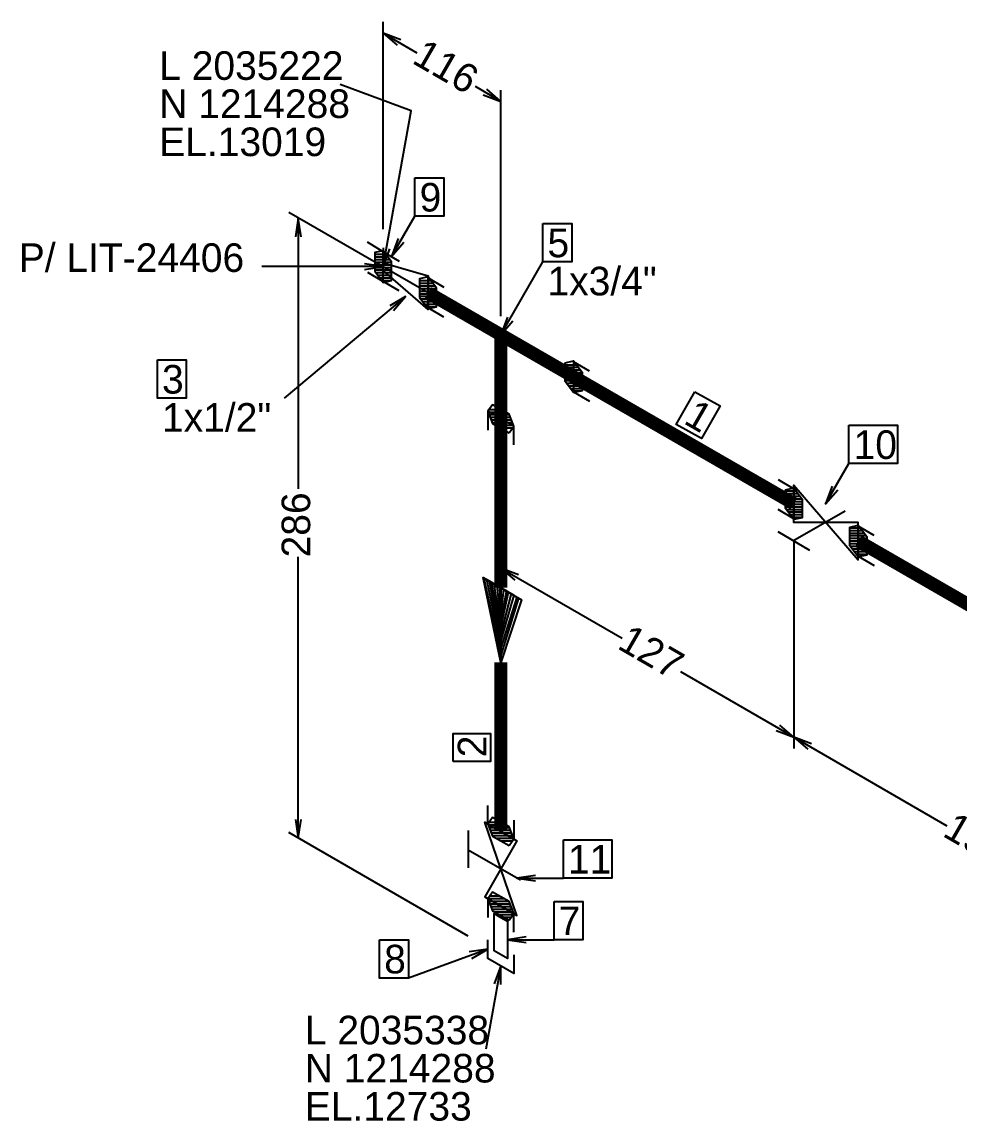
# Model space of a CAD drawing. Extents: x 0 to 597, y 0 to 422.
# Drawn here: x 162.5 to 233.8, y 119.5 to 203.1 of the extents above; entities that cross this region are included whole.
import ezdxf

# ---------------------------------------------------------------- set-up
doc = ezdxf.new("R2010")
doc.units = 0
doc.header["$MEASUREMENT"] = 0
doc.layers.add('GT_1', color=7, linetype='Continuous')
doc.styles.add('HTX1', font='O8116901', dxfattribs={"width": 1.02})

msp = doc.modelspace()

# ---------------------------------------------------------------- linework, layer by layer
at = {"layer": 'GT_1', "flags": 128}
for points in [[(189.996, 187.298), (189.996, 203.06)], [(191.345, 201.711), (189.996, 202.208), (191.061, 201.285)], [(189.996, 202.208), (192.552, 200.717)], [(189.996, 184.458), (192.126, 196.315), (186.73, 198.303)], [(198.942, 197.025), (197.025, 198.161)], [(197.593, 197.522), (198.942, 197.025), (197.877, 197.948)], [(198.942, 180.695), (198.942, 197.877)], [(192.41, 191.203), (194.611, 191.203), (194.611, 188.292), (192.41, 188.292), (192.41, 191.203)], [(197.735, 179.985), (182.825, 188.576)], [(183.748, 186.73), (183.535, 188.15), (183.322, 186.73)], [(183.535, 188.15), (183.535, 167.56)], [(190.635, 185.239), (192.41, 188.292)], [(202.137, 187.724), (204.338, 187.724), (204.338, 184.813), (202.137, 184.813), (202.137, 187.724)], [(191.132, 186.588), (190.635, 185.239), (191.558, 186.304)], [(188.789, 184.032), (189.996, 183.322), (189.996, 185.594), (188.789, 186.304)], [(189.357, 184.103), (189.996, 183.251), (190.635, 183.393), (190.635, 184.813), (189.996, 185.665), (189.357, 185.523), (189.357, 184.103)], [(189.996, 185.878), (189.996, 184.458), (190.493, 185.807)], [(191.203, 182.612), (189.996, 183.322), (189.996, 185.594), (191.203, 184.884)], [(189.357, 185.4), (190.195, 185.4)], [(189.357, 185.2), (190.345, 185.2)], [(189.357, 185), (190.495, 185)], [(189.357, 184.8), (190.635, 184.8)], [(193.404, 182.47), (193.404, 181.192), (189.996, 184.174), (189.996, 184.742), (193.404, 183.748), (193.404, 182.47)], [(198.942, 179.275), (202.137, 184.813)], [(189.996, 184.458), (180.766, 184.458)], [(188.576, 184.245), (189.996, 184.458), (188.576, 184.671)], [(189.357, 184.6), (190.635, 184.6)], [(189.357, 184.4), (190.635, 184.4)], [(189.357, 184.2), (190.635, 184.2)], [(189.434, 184), (190.635, 184)], [(189.584, 183.8), (190.635, 183.8)], [(189.734, 183.6), (190.635, 183.6)], [(189.884, 183.4), (190.635, 183.4)], [(192.765, 182.115), (193.404, 181.263), (194.043, 181.405), (194.043, 182.825), (193.404, 183.677), (192.765, 183.535), (192.765, 182.115)], [(192.765, 183.4), (193.612, 183.4)], [(192.765, 183.2), (193.762, 183.2)], [(194.611, 180.624), (193.404, 181.334), (193.404, 183.606), (194.611, 182.896)], [(192.765, 183), (193.912, 183)], [(192.765, 182.8), (194.043, 182.8)], [(192.765, 182.6), (194.043, 182.6)], [(192.765, 182.4), (194.043, 182.4)], [(192.765, 182.2), (194.043, 182.2)], [(191.7, 182.186), (182.47, 174.447)], [(190.777, 181.121), (191.7, 182.186), (190.493, 181.476)], [(192.851, 182), (194.043, 182)], [(193.001, 181.8), (194.043, 181.8)], [(193.151, 181.6), (194.043, 181.6)], [(193.301, 181.4), (194.02, 181.4)], [(199.439, 180.624), (198.942, 179.275), (199.865, 180.34)], [(172.814, 177.358), (175.015, 177.358), (175.015, 174.447), (172.814, 174.447), (172.814, 177.358)], [(198.942, 177.855), (198.942, 160.673)], [(203.841, 177.145), (204.48, 177.287), (205.119, 176.435), (205.119, 175.015), (204.48, 174.873), (203.841, 175.725), (203.841, 177.145)], [(205.687, 176.506), (204.48, 177.216), (204.48, 174.944), (205.687, 174.234)], [(203.841, 177), (204.695, 177)], [(203.841, 176.8), (204.845, 176.8)], [(203.841, 176.6), (204.995, 176.6)], [(203.841, 176.4), (205.119, 176.4)], [(203.841, 176.2), (205.119, 176.2)], [(203.841, 176), (205.119, 176)], [(203.841, 175.8), (205.119, 175.8)], [(203.935, 175.6), (205.119, 175.6)], [(204.085, 175.4), (205.119, 175.4)], [(204.235, 175.2), (205.119, 175.2)], [(204.385, 175), (205.051, 175)], [(213.71, 174.944), (215.627, 173.879), (214.207, 171.394), (212.29, 172.459), (213.71, 174.944)], [(199.581, 171.82), (199.936, 172.317), (199.581, 173.24), (198.303, 173.95), (197.948, 173.453), (198.303, 172.53), (199.581, 171.82)], [(199.936, 170.897), (199.936, 172.317), (197.948, 173.453), (197.948, 172.033)], [(197.968, 173.4), (199.293, 173.4)], [(198.045, 173.2), (199.596, 173.2)], [(198.053, 173.6), (198.933, 173.6)], [(198.122, 173), (199.673, 173)], [(198.199, 172.8), (199.75, 172.8)], [(198.276, 172.6), (199.827, 172.6)], [(198.537, 172.4), (199.904, 172.4)], [(198.897, 172.2), (199.852, 172.2)], [(225.425, 172.388), (229.117, 172.388), (229.117, 169.477), (225.425, 169.477), (225.425, 172.388)], [(223.65, 166.424), (225.425, 169.477)], [(220.029, 168.27), (221.236, 167.56), (221.236, 165.288), (220.029, 165.998)], [(220.597, 167.489), (221.236, 167.631), (221.875, 166.779), (221.875, 165.359), (221.236, 165.217), (220.597, 166.069), (220.597, 167.489)], [(220.597, 167.4), (221.409, 167.4)], [(220.597, 167.2), (221.559, 167.2)], [(226.135, 163.584), (226.135, 165.004), (221.236, 165.004), (221.236, 167.844), (226.135, 162.164), (226.135, 163.584)], [(224.147, 167.773), (223.65, 166.424), (224.573, 167.489)], [(220.597, 167), (221.709, 167)], [(220.597, 166.8), (221.859, 166.8)], [(220.597, 166.6), (221.875, 166.6)], [(220.597, 166.4), (221.875, 166.4)], [(220.597, 166.2), (221.875, 166.2)], [(220.649, 166), (221.875, 166)], [(220.799, 165.8), (221.875, 165.8)], [(220.949, 165.6), (221.875, 165.6)], [(225.141, 165.856), (221.165, 163.584)], [(221.099, 165.4), (221.875, 165.4)], [(225.496, 164.649), (226.135, 164.791), (226.774, 163.939), (226.774, 162.519), (226.135, 162.377), (225.496, 163.229), (225.496, 164.649)], [(227.342, 164.01), (226.135, 164.72), (226.135, 162.448), (227.342, 161.738)], [(222.443, 162.874), (220.029, 164.294)], [(225.496, 164.6), (226.278, 164.6)], [(225.496, 164.4), (226.428, 164.4)], [(225.496, 164.2), (226.578, 164.2)], [(225.496, 164), (226.728, 164)], [(221.236, 163.584), (221.236, 147.822)], [(221.236, 163.584), (221.236, 147.822)], [(225.496, 163.8), (226.774, 163.8)], [(225.496, 163.6), (226.774, 163.6)], [(225.496, 163.4), (226.774, 163.4)], [(225.518, 163.2), (226.774, 163.2)], [(225.668, 163), (226.774, 163)], [(183.535, 141.006), (183.535, 162.377)], [(225.818, 162.8), (226.774, 162.8)], [(225.968, 162.6), (226.774, 162.6)], [(200.291, 161.028), (198.942, 161.525), (200.007, 160.602)], [(198.942, 161.525), (208.172, 156.2)], [(198.942, 160.034), (200.504, 159.111), (198.942, 154.354), (197.593, 160.815), (200.291, 159.253), (198.942, 154.922), (197.664, 160.744), (200.149, 159.324), (198.942, 155.49), (197.877, 160.673), (199.936, 159.466), (198.942, 156.058), (198.09, 160.531), (199.723, 159.608), (198.942, 156.555), (198.232, 160.46), (199.51, 159.679), (198.942, 157.123), (198.445, 160.318), (199.368, 159.821), (198.942, 157.62), (198.658, 160.176), (199.155, 159.892), (198.942, 158.188), (198.871, 160.105), (198.942, 160.034), (198.942, 154.354)], [(221.236, 148.674), (212.645, 153.644)], [(195.321, 146.828), (195.321, 148.958), (198.161, 148.958), (198.161, 146.828), (195.321, 146.828)], [(219.887, 149.171), (221.236, 148.674), (220.171, 149.597)], [(222.585, 148.177), (221.236, 148.674), (222.301, 147.751)], [(221.236, 148.674), (232.88, 141.929)], [(199.936, 142.355), (199.936, 140.935), (197.948, 142.071), (197.948, 143.491)], [(183.322, 142.426), (183.535, 141.006), (183.748, 142.426)], [(198.942, 141.503), (200.149, 140.793), (197.735, 136.533), (200.149, 135.113), (197.735, 142.213), (198.942, 141.503)], [(199.581, 140.438), (199.936, 140.935), (199.581, 141.858), (198.303, 142.568), (197.948, 142.071), (198.303, 141.148), (199.581, 140.438)], [(198.04, 142.2), (198.965, 142.2)], [(196.457, 133.551), (182.825, 141.432)], [(196.457, 141.574), (196.457, 138.734)], [(197.975, 142), (199.325, 142)], [(198.052, 141.8), (199.603, 141.8)], [(198.129, 141.6), (199.68, 141.6)], [(198.206, 141.4), (199.757, 141.4)], [(198.283, 141.2), (199.834, 141.2)], [(198.569, 141), (199.911, 141)], [(198.929, 140.8), (199.84, 140.8)], [(203.699, 140.864), (207.391, 140.864), (207.391, 137.953), (203.699, 137.953), (203.699, 140.864)], [(200.433, 137.811), (196.457, 140.083)], [(201.569, 138.166), (200.149, 137.953), (201.569, 137.74)], [(200.149, 137.953), (203.699, 137.953)], [(199.581, 134.758), (199.936, 135.255), (199.581, 136.178), (198.303, 136.888), (197.948, 136.391), (198.303, 135.468), (199.581, 134.758)], [(199.936, 133.835), (199.936, 135.255), (197.948, 136.391), (197.948, 134.971)], [(197.954, 136.4), (199.181, 136.4)], [(198.097, 136.6), (198.821, 136.6)], [(198.021, 136.2), (199.541, 136.2)], [(198.098, 136), (199.649, 136)], [(198.175, 135.8), (199.726, 135.8)], [(198.252, 135.6), (199.803, 135.6)], [(198.425, 135.4), (199.88, 135.4)], [(202.989, 136.178), (205.19, 136.178), (205.19, 133.267), (202.989, 133.267), (202.989, 136.178)], [(198.942, 134.971), (199.439, 134.687), (199.439, 131.847), (198.445, 132.415), (198.445, 135.255), (198.942, 134.971)], [(198.785, 135.2), (199.897, 135.2)], [(199.145, 135), (199.754, 135)], [(189.712, 133.267), (191.913, 133.267), (191.913, 130.356), (189.712, 130.356), (189.712, 133.267)], [(199.936, 132.131), (199.936, 130.711), (197.948, 131.847), (197.948, 133.267)], [(200.859, 133.48), (199.439, 133.267), (200.859, 133.054)], [(199.439, 133.267), (202.989, 133.267)], [(197.948, 132.557), (191.913, 130.356)], [(196.741, 131.847), (197.948, 132.557), (196.528, 132.344)], [(198.942, 131.279), (197.806, 124.96)], [(198.942, 129.859), (198.942, 131.279), (198.445, 129.93)]]:
    msp.add_lwpolyline(points, dxfattribs=at)
at = {"layer": 'GT_1', "const_width": 1, "flags": 128}
for points in [[(198.942, 179.275), (193.404, 182.47)], [(204.48, 176.08), (198.942, 179.275)], [(198.942, 179.275), (198.942, 172.885)], [(221.236, 166.424), (204.48, 176.08)], [(198.942, 172.885), (198.942, 160.034)], [(242.891, 153.928), (226.135, 163.584)], [(198.942, 154.354), (198.942, 141.503)]]:
    msp.add_lwpolyline(points, dxfattribs=at)

# ---------------------------------------------------------------- texts
at = {"layer": 'GT_1', "style": 'HTX1', "width": 1.02}
for s, height, rotation, p in [('116', 2.1744, 330, (192.097, 199.982)), ('1', 2.174, 330, (212.763, 172.578)), ('286', 2.1744, 90, (184.44, 162.342)), ('127', 2.1744, 330, (207.717, 155.465)), ('2', 2.174, 90, (197.841, 147.148)), ('193', 2.1744, 330, (232.461, 141.194))]:
    msp.add_text(s, height=height, rotation=rotation, dxfattribs=at).set_placement(p)
for s, height, p in [('L 2035222', 2.1744, (172.956, 198.658)), ('N 1214288', 2.1744, (172.956, 195.759)), ('EL.13019', 2.1744, (172.956, 192.86)), ('9', 2.174, (192.765, 188.647)), ('5', 2.174, (202.492, 185.168)), ('P/ LIT-24406', 2.17437, (162.272, 184.053)), ('1x3/4"', 2.1744, (202.492, 182.269)), ('3', 2.174, (173.169, 174.802)), ('1x1/2"', 2.1744, (173.169, 171.903)), ('10', 2.1744, (225.78, 169.832)), ('11', 2.1744, (204.054, 138.308)), ('7', 2.174, (203.344, 133.622)), ('8', 2.174, (190.067, 130.711)), ('L 2035338', 2.1744, (184.032, 125.315)), ('N 1214288', 2.1744, (184.032, 122.416)), ('EL.12733', 2.1744, (184.032, 119.517))]:
    msp.add_text(s, height=height, dxfattribs=at).set_placement(p)

doc.saveas('drawing.dxf')
